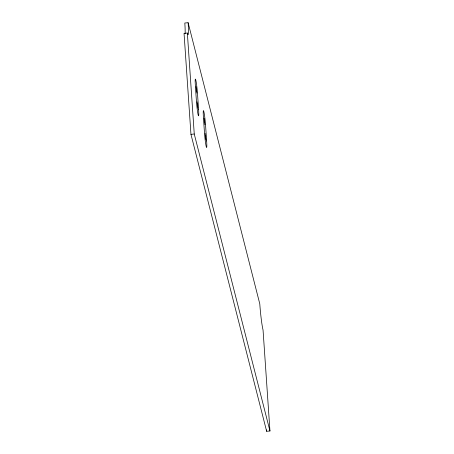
<?xml version="1.0" encoding="UTF-8"?>
<svg xmlns="http://www.w3.org/2000/svg" width="454" height="454" viewBox="0 0 454 454"><rect width="100%" height="100%" fill="white"/><g stroke="black" fill="none" stroke-linecap="round" stroke-linejoin="round"><path stroke-width="0.68" d="M196.355 91.152L196.548 88.564M197.394 106.35L197.586 103.767M204.413 122.762L204.606 120.174M205.452 137.959L205.645 135.371M188.121 22.7A19.97 1.345 84.4 0 1 187.354 33.034L184.046 33.358L190.952 134.333L266.646 431.3L269.954 430.977L263.048 330.001A19.97 1.345 84.4 0 1 259.784 303.862L188.121 22.7L184.812 23.023A19.97 1.345 84.4 0 1 185.107 33.607M190.952 134.333L194.255 134.009L269.954 430.977M204.101 118.199L204.913 124.737M205.14 133.397L205.957 139.934M196.043 86.589L196.86 93.127M197.081 101.787L197.899 108.324M266.549 429.887L266.646 431.3M187.354 33.034L194.255 134.009M206.638 140.944L205.6 125.747A10.817 0.726 84.4 0 0 203.835 111.588A10.817 0.726 84.4 0 0 203.415 117.189L204.453 132.386A10.817 0.726 84.4 0 0 206.224 146.546A10.817 0.726 84.4 0 0 206.638 140.944M198.58 109.335L197.541 94.137A10.817 0.726 84.4 0 0 195.776 79.978A10.817 0.726 84.4 0 0 195.362 85.579L196.4 100.777A10.817 0.726 84.4 0 0 198.165 114.936A10.817 0.726 84.4 0 0 198.58 109.335"/></g></svg>
